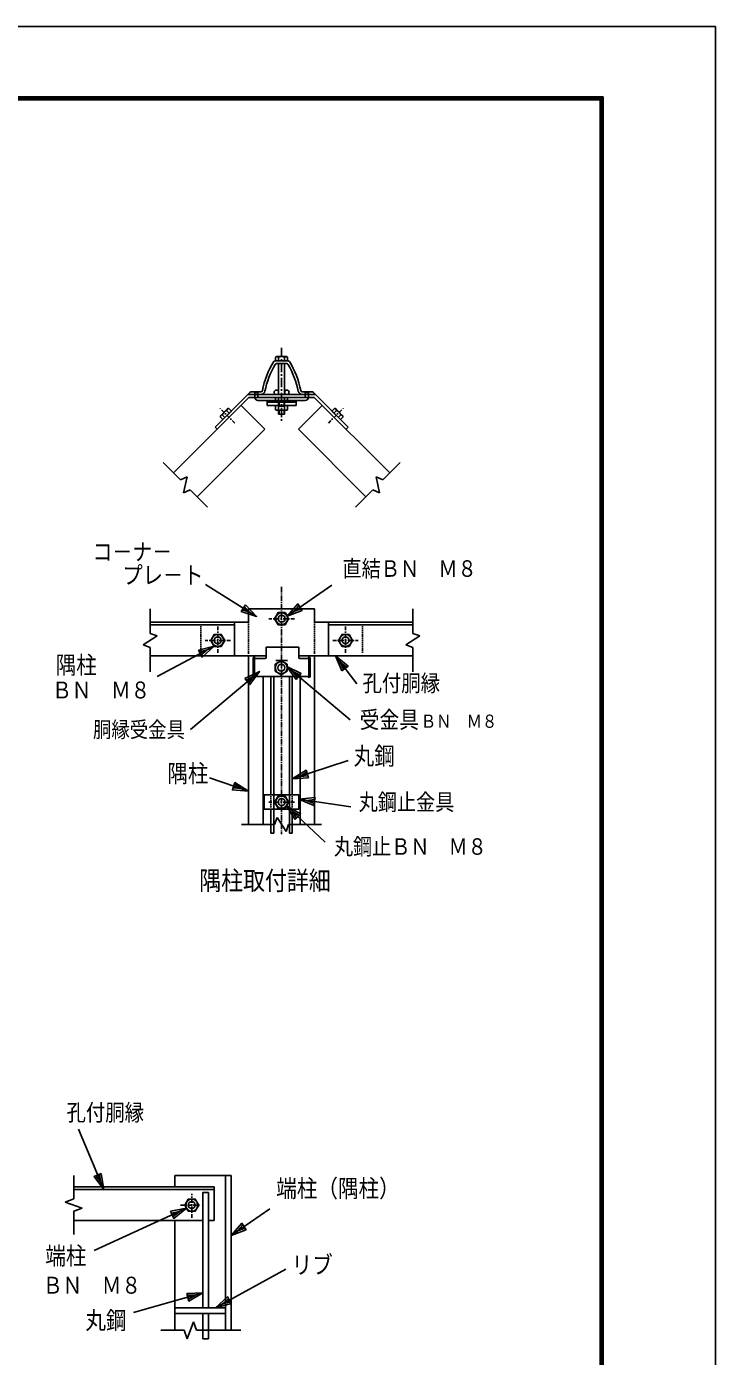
# Model space of a CAD drawing. Units: millimetres, scale not verified. Extents: x -4455 to 4455, y -3150 to 3150.
# Drawn here: x 2617 to 4455, y -396 to 3150 of the extents above; entities that cross this region are included whole.
import ezdxf
from ezdxf.enums import TextEntityAlignment as Align

# ---------------------------------------------------------------- set-up
doc = ezdxf.new("R2010")
doc.units = ezdxf.units.MM
doc.header["$LTSCALE"] = 20
for name, pattern in [('DASHED', [7.5, 6, -1.5]), ('USER1', [1.125, 0.75, -0.125, 0.125, -0.125]), ('USER2', [1.01, 0.5, -0.25, 0.01, -0.25]), ('USER3', [0.26, 0.01, -0.25]), ('USER4', [2, 1.25, -0.25, 0.25, -0.25])]:
    doc.linetypes.add(name, pattern=pattern)
for name, color, linetype, lineweight in [('0-0_1', 7, 'Continuous', 25), ('0-1_2', 7, 'Continuous', 25), ('0-2_0', 7, 'Continuous', 25), ('0-6_WAKU', 7, 'Continuous', 25)]:
    doc.layers.add(name, color=color, linetype=linetype, lineweight=lineweight)
doc.styles.add('ＭＳ ゴシック', font='')
doc.styles.get('ＭＳ ゴシック').set_extended_font_data('MS Gothic')

# ---------------------------------------------------------------- blocks, each defined once
blk = doc.blocks.new('C0')
at = {"layer": '0-0_1', "color": 4}
blk.add_line((151826.1, 90932.7), (154214.1, 92582.3), dxfattribs=at)
blk.add_lwpolyline([(152636.6, 91237.4), (151826.1, 90932.7), (152397.9, 91582.9)], close=True, dxfattribs=at)
blk.add_lwpolyline([(152576.9, 91323.8), (152171.7, 91171.4), (152457.6, 91496.6)], dxfattribs=at)
blk = doc.blocks.new('C1')
at = {"layer": '0-0_1', "color": 4}
blk.add_line((154403.9, 88812.4), (155542.3, 87321.5), dxfattribs=at)
blk.add_lwpolyline([(154746.8, 88017.4), (154403.9, 88812.4), (155080.6, 88272.3)], close=True, dxfattribs=at)
blk.add_lwpolyline([(154830.2, 88081.1), (154658.8, 88478.6), (154997.1, 88208.5)], dxfattribs=at)
blk = doc.blocks.new('C2')
at = {"layer": '0-0_1', "color": 4}
blk.add_line((152102.2, 84612), (155089.1, 85592.4), dxfattribs=at)
blk.add_lwpolyline([(152965.8, 84674.4), (152102.2, 84612), (152834.8, 85073.5)], close=True, dxfattribs=at)
blk.add_lwpolyline([(152933, 84774.2), (152501.2, 84742.9), (152867.5, 84973.7)], dxfattribs=at)
blk = doc.blocks.new('C3')
at = {"layer": '0-0_1', "color": 4}
blk.add_line((152432.7, 81393.2), (154867.7, 82777.5), dxfattribs=at)
blk.add_lwpolyline([(153266.7, 81625.8), (152432.7, 81393.2), (153059.1, 81990.9)], close=True, dxfattribs=at)
blk.add_lwpolyline([(153214.8, 81717), (152797.8, 81600.8), (153111, 81899.6)], dxfattribs=at)
blk = doc.blocks.new('C4')
at = {"layer": '0-0_1', "color": 4}
blk.add_line((151790.7, 80814.7), (154604.2, 80500.2), dxfattribs=at)
blk.add_lwpolyline([(152602.2, 80512.7), (151790.7, 80814.7), (152648.9, 80930.1)], close=True, dxfattribs=at)
blk.add_lwpolyline([(152613.9, 80617), (152208.1, 80768.1), (152637.2, 80825.7)], dxfattribs=at)
blk = doc.blocks.new('C5')
at = {"layer": '0-0_1', "color": 4}
blk.add_line((149771.7, 81596.7), (147678.7, 82303.1), dxfattribs=at)
blk.add_lwpolyline([(149042.9, 82064.3), (149771.7, 81596.7), (148908.6, 81666.3)], close=True, dxfattribs=at)
blk.add_lwpolyline([(149009.3, 81964.8), (149373.7, 81731), (148942.2, 81765.8)], dxfattribs=at)
blk = doc.blocks.new('C6')
at = {"layer": '0-0_1', "color": 4}
blk.add_line((147929, 89326), (145433.4, 86952.5), dxfattribs=at)
blk.add_lwpolyline([(147175.6, 88899.2), (147929, 89326), (147465.1, 88594.9)], close=True, dxfattribs=at)
blk.add_lwpolyline([(147248, 88823.2), (147624.7, 89036.5), (147392.7, 88671)], dxfattribs=at)
blk = doc.blocks.new('C7')
at = {"layer": '0-0_1', "color": 4}
blk.add_line((150198, 90916.6), (147478.4, 92614), dxfattribs=at)
blk.add_lwpolyline([(149596.6, 91539.5), (150198, 90916.6), (149374.2, 91183.2)], close=True, dxfattribs=at)
blk.add_lwpolyline([(149541, 91450.4), (149841.7, 91138.9), (149429.8, 91272.2)], dxfattribs=at)
blk = doc.blocks.new('C8')
at = {"layer": '0-0_1', "color": 4}
blk.add_line((149239.8, 63312.4), (147893.2, 66544.7), dxfattribs=at)
blk.add_lwpolyline([(149110.6, 64168.6), (149239.8, 63312.4), (148722.9, 64007.1)], close=True, dxfattribs=at)
blk.add_lwpolyline([(149013.7, 64128.2), (149078.3, 63700.1), (148819.8, 64047.5)], dxfattribs=at)
blk = doc.blocks.new('C9')
at = {"layer": '0-0_1', "color": 4}
blk.add_line((155209.2, 57012.4), (158967.7, 59078.5), dxfattribs=at)
blk.add_lwpolyline([(156046.5, 57233.1), (155209.2, 57012.4), (155844.1, 57601.1)], close=True, dxfattribs=at)
blk.add_lwpolyline([(155995.9, 57325.1), (155577.3, 57214.8), (155894.7, 57509.1)], dxfattribs=at)
blk = doc.blocks.new('C10')
at = {"layer": '0-0_1', "color": 4}
blk.add_line((154537.7, 57803.2), (150827.6, 56757.6), dxfattribs=at)
blk.add_lwpolyline([(153672.3, 57777.5), (154537.7, 57803.2), (153786.2, 57373.2)], close=True, dxfattribs=at)
blk.add_lwpolyline([(153700.8, 57676.4), (154133.5, 57689.3), (153757.7, 57474.3)], dxfattribs=at)
blk = doc.blocks.new('C11')
at = {"layer": '0-0_1', "color": 4}
blk.add_line((153663.4, 62317.5), (148739.3, 60062.2), dxfattribs=at)
blk.add_lwpolyline([(152812.2, 62158.7), (153663.4, 62317.5), (152987.1, 61776.8)], close=True, dxfattribs=at)
blk.add_lwpolyline([(152855.9, 62063.2), (153281.5, 62142.6), (152943.4, 61872.3)], dxfattribs=at)
blk = doc.blocks.new('C17')
at = {"layer": '0-0_1', "color": 4}
blk.add_line((156037.7, 60874.7), (158113.3, 62287.1), dxfattribs=at)
blk.add_lwpolyline([(156850.4, 61173.6), (156037.7, 60874.7), (156614.1, 61520.9)], close=True, dxfattribs=at)
blk.add_lwpolyline([(156791.3, 61260.4), (156385, 61111), (156673.1, 61434.1)], dxfattribs=at)

msp = doc.modelspace()

# ---------------------------------------------------------------- linework, layer by layer
at = {"layer": '0-0_1', "color": 4, "linetype": 'USER4'}
msp.add_line((3297.34, 2293.47), (3297.34, 2097.22), dxfattribs=at)
at = {"layer": '0-0_1'}
for p, q in [((3283.48, 2251.2), (3311.19, 2251.2)), ((3289.27, 2251.2), (3289.27, 2168.7)), ((3305.4, 2251.2), (3305.4, 2168.7)), ((3120.06, 2081.65), (3207.11, 2168.7)), ((3207.11, 2168.7), (3297.33, 2168.7)), ((3209.67, 2171.26), (3212.42, 2174)), ((3217.72, 2176.2), (3242.04, 2176.2)), ((3387.56, 2168.7), (3297.34, 2168.7)), ((3376.95, 2176.2), (3352.63, 2176.2)), ((3385, 2171.26), (3382.25, 2174)), ((3474.61, 2081.65), (3387.56, 2168.7)), ((3008.7, 1959.67), (3210.22, 2161.2)), ((3252.65, 2076.35), (3189.01, 2139.99)), ((3210.22, 2161.2), (3297.34, 2161.2)), ((3384.45, 2161.2), (3297.34, 2161.2)), ((3342.02, 2076.35), (3405.66, 2139.98)), ((3585.97, 1959.67), (3384.45, 2161.2)), ((3072.34, 1896.03), (3252.65, 2076.35)), ((3125.37, 2076.35), (3120.07, 2081.65)), ((3522.33, 1896.03), (3342.02, 2076.35)), ((3469.3, 2076.35), (3474.6, 2081.65)), ((3209.3, 1597.28), (3209.3, 1561.9)), ((3385.37, 1597.28), (3209.3, 1597.28)), ((3385.37, 1597.28), (3385.37, 1561.9)), ((3385.37, 1597.28), (3385.37, 1561.9)), ((3209.3, 1561.91), (2946.79, 1561.91)), ((3171.8, 1561.91), (3171.79, 1471.91)), ((3385.37, 1561.91), (3647.87, 1561.91)), ((3422.87, 1561.91), (3422.88, 1471.91)), ((3171.8, 1554.41), (2946.79, 1554.41)), ((3422.87, 1554.41), (3647.87, 1554.41)), ((3256.44, 1471.91), (2946.79, 1471.91)), ((3209.29, 1471.91), (3209.3, 1021.91)), ((3296.39, 1458.92), (3280.26, 1449.61)), ((3312.51, 1449.61), (3296.39, 1458.92)), ((3647.87, 1471.91), (3342.86, 1471.91)), ((3385.37, 1471.91), (3385.37, 1021.91)), ((3280.26, 1430.99), (3296.39, 1421.67)), ((3296.39, 1421.67), (3312.51, 1430.99)), ((3247.86, 1417.18), (3247.86, 1021.91)), ((3268.85, 1417.18), (3268.85, 1100.94)), ((3318.32, 1417.18), (3318.32, 999.41)), ((3325.82, 1417.18), (3325.82, 1100.94)), ((3346.81, 1417.18), (3346.81, 1021.91)), ((3343.71, 1100.94), (3250.96, 1100.94)), ((3250.96, 1100.94), (3250.96, 1062.87)), ((3343.71, 1100.94), (3343.71, 1062.87)), ((3343.71, 1062.87), (3250.96, 1062.87)), ((3268.85, 1062.87), (3268.85, 999.41)), ((3325.82, 1062.87), (3325.82, 999.41)), ((3318.32, 999.41), (3325.82, 999.41)), ((3012.48, 56), (3012.48, 86)), ((3012.48, 86), (3162.48, 86)), ((3147.48, -326.5), (3147.48, 86)), ((3162.48, -326.5), (3162.48, 86)), ((2742.48, 56), (3117.48, 56)), ((2742.48, 48.5), (3117.48, 48.5)), ((3102.48, -266.5), (3102.48, 41)), ((3117.48, -34), (3117.48, 56)), ((2742.48, -34), (3087.48, -34)), ((3012.48, -326.5), (3012.48, -34)), ((3102.48, -34), (3117.48, -34)), ((3012.48, -266.5), (3147.48, -266.5)), ((3012.48, -281.5), (3147.48, -281.5)), ((3087.48, -349), (3087.48, -281.51)), ((3102.48, -349), (3102.48, -281.51)), ((3087.48, -349), (3102.48, -349))]:
    msp.add_line(p, q, dxfattribs=at)
at = {"layer": '0-0_1', "color": 4, "linetype": 'USER2'}
for p, q in [((3172.64, 2092.71), (3131.78, 2133.58)), ((3422.03, 2092.71), (3462.89, 2133.58)), ((3331.57, 1571.1), (3263.62, 1571.1)), ((3126.79, 1550.42), (3126.79, 1480.1)), ((3467.87, 1550.42), (3467.87, 1480.1)), ((3161.03, 1513.16), (3093.08, 1513.16)), ((3433.64, 1513.16), (3501.59, 1513.16)), ((3331.57, 1081.9), (3263.62, 1081.9)), ((3057.48, -26.84), (3057.48, 37.25)), ((3027.48, 7.25), (3087.48, 7.25))]:
    msp.add_line(p, q, dxfattribs=at)
at = {"layer": '0-0_1', "color": 4}
for p, q in [((3290.86, 2148.3), (3290.86, 2138.08)), ((3290.86, 2139.95), (3290.86, 2138.08)), ((3303.82, 2148.3), (3303.82, 2138.08)), ((3303.82, 2139.95), (3303.82, 2138.08)), ((3290.86, 2127.05), (3290.86, 2116.83)), ((3303.82, 2127.05), (3303.82, 2116.83)), ((3027.35, 1941.02), (2981.03, 1987.34)), ((3567.32, 1941.02), (3613.64, 1987.34)), ((3027.35, 1941.02), (3045.31, 1949.4)), ((3035.72, 1906.31), (3045.31, 1949.4)), ((3558.95, 1906.31), (3549.36, 1949.4)), ((3567.32, 1941.02), (3549.36, 1949.4)), ((3035.72, 1906.31), (3053.68, 1914.68)), ((3100, 1868.37), (3053.68, 1914.68)), ((3494.67, 1868.37), (3540.99, 1914.68)), ((3558.95, 1906.31), (3540.99, 1914.68)), ((2946.79, 1531.78), (2946.79, 1597.28)), ((3647.87, 1531.78), (3647.87, 1597.28)), ((2928.17, 1501.31), (2965.42, 1525)), ((2946.79, 1531.78), (2965.42, 1525)), ((3629.25, 1501.31), (3666.5, 1525)), ((3647.88, 1531.78), (3666.5, 1525)), ((2928.17, 1501.31), (2946.79, 1494.53)), ((2946.8, 1429.03), (2946.79, 1494.53)), ((3629.25, 1501.31), (3647.88, 1494.53)), ((3647.87, 1429.03), (3647.87, 1494.53)), ((3237.98, 1430.33), (3054.31, 1275.24)), ((3310.98, 1443.71), (3480.05, 1300.95)), ((3310.98, 1443.71), (3336.3, 1408.6)), ((3349.84, 1424.65), (3310.98, 1443.71)), ((3327.02, 1430.17), (3339.69, 1412.61)), ((3346.46, 1420.63), (3327.02, 1430.17)), ((3336.3, 1408.6), (3349.84, 1424.65)), ((3278.71, 1021.91), (3285.49, 1040.53)), ((3309.18, 1003.28), (3285.49, 1040.53)), ((3278.71, 1021.91), (3190.67, 1021.91)), ((3309.18, 1003.28), (3315.96, 1021.91)), ((3404, 1021.91), (3315.96, 1021.91)), ((2742.48, 23.62), (2742.48, 86)), ((2719.98, 15.43), (2742.48, 23.62)), ((2719.98, 15.43), (2764.98, -0.94)), ((2742.48, -9.13), (2764.98, -0.94)), ((2742.48, -71.5), (2742.48, -9.13)), ((3045.54, -349), (3061.92, -304)), ((3070.11, -326.5), (3061.92, -304)), ((3037.35, -326.5), (2974.98, -326.5)), ((3045.54, -349), (3037.35, -326.5)), ((3188.57, -326.5), (3070.11, -326.5))]:
    msp.add_line(p, q, dxfattribs=at)
at = {"layer": '0-0_1', "color": 4, "linetype": 'USER1'}
msp.add_line((3297.34, 1655.79), (3297.34, 996.44), dxfattribs=at)
at = {"layer": '0-0_1', "linetype": 'USER3'}
for p, q in [((3209.3, 1561.91), (3209.29, 1471.91)), ((3385.37, 1561.91), (3385.38, 1471.91)), ((3081.79, 1554.41), (3081.8, 1471.91)), ((3512.88, 1554.41), (3512.87, 1471.91)), ((3268.85, 1100.94), (3268.85, 1062.87)), ((3325.82, 1100.94), (3325.82, 1062.87))]:
    msp.add_line(p, q, dxfattribs=at)
at = {"layer": '0-0_1'}
for points in [[(3315.96, 1571.1), (3306.65, 1587.23), (3288.02, 1587.23), (3278.71, 1571.1), (3288.02, 1554.97), (3306.65, 1554.97)], [(3145.42, 1513.16), (3136.11, 1529.29), (3117.48, 1529.29), (3108.17, 1513.16), (3117.48, 1497.03), (3136.11, 1497.03)], [(3449.25, 1513.16), (3458.56, 1529.29), (3477.19, 1529.29), (3486.5, 1513.16), (3477.19, 1497.03), (3458.56, 1497.03)], [(3315.96, 1081.9), (3306.65, 1098.03), (3288.02, 1098.03), (3278.71, 1081.9), (3288.02, 1065.78), (3306.65, 1065.78)], [(3076.1, 7.25), (3066.79, 23.37), (3048.17, 23.37), (3038.86, 7.25), (3048.17, -8.88), (3066.79, -8.88)]]:
    msp.add_lwpolyline(points, close=True, dxfattribs=at)
at = {"layer": '0-0_1', "color": 4}
msp.add_lwpolyline([(3199.11, 1411.26), (3237.98, 1430.33), (3212.66, 1395.21)], close=True, dxfattribs=at)
msp.add_lwpolyline([(3202.5, 1407.25), (3221.93, 1416.78), (3209.27, 1399.22)], dxfattribs=at)
at = {"layer": '0-0_1'}
for points in [[(3276.35, 1417.18), (3276.35, 999.41), (3268.85, 999.41)], [(3087.48, -266.5), (3087.48, 41), (3102.48, 41)]]:
    msp.add_lwpolyline(points, dxfattribs=at)
for centre, radius in [((3283.27, 2174.7), 6), ((3311.4, 2174.7), 6), ((3297.34, 1571.1), 16.13), ((3297.34, 1571.1), 9.31), ((3126.79, 1513.16), 16.13), ((3467.87, 1513.16), 16.13), ((3126.79, 1513.16), 9.31), ((3467.87, 1513.16), 9.31), ((3296.39, 1440.3), 16.13), ((3296.39, 1440.3), 9.31), ((3297.34, 1081.9), 16.13), ((3297.34, 1081.9), 9.31), ((3057.48, 7.24), 16.13), ((3057.48, 7.25), 9.31)]:
    msp.add_circle(centre, radius, dxfattribs=at)
for centre, radius, start, end in [((3481.67, 2131.39), 240.55, 148.58104, 168.48708), ((3481.67, 2131.39), 233.55, 149.70091, 168.60635), ((3279.81, 2254.7), 4, 90, 148.58096), ((3283.48, 2247.2), 4, 90, 149.70087), ((3311.19, 2247.2), 4, 30.29913, 90), ((3113, 2131.39), 233.55, 11.39365, 30.2991), ((3314.86, 2254.7), 4, 31.41901, 90), ((3113, 2131.39), 240.55, 11.5129, 31.41896), ((3210.74, 2170.2), 1.5, 134.99994, 270), ((3217.72, 2168.7), 7.5, 90, 134.99933), ((3241.94, 2179.7), 11, 270, 348.60635), ((3242.04, 2180.2), 4, 270, 348.48706), ((3352.73, 2179.7), 11, 191.39365, 270), ((3352.63, 2180.2), 4, 191.51291, 270), ((3376.95, 2168.7), 7.5, 45.0006, 90.00171), ((3383.93, 2170.2), 1.5, 270, 44.99997)]:
    msp.add_arc(centre, radius, start, end, dxfattribs=at)
at = {"layer": '0-1_2'}
for p, q in [((3283.36, 2270), (3281.19, 2268.75)), ((3283.36, 2270), (3311.31, 2270)), ((3311.31, 2270), (3313.48, 2268.75)), ((3279.81, 2258.7), (3314.86, 2258.7)), ((3281.19, 2258.7), (3281.19, 2268.75)), ((3289.26, 2258.7), (3289.26, 2268.75)), ((3305.4, 2258.7), (3305.4, 2268.75)), ((3313.48, 2258.7), (3313.48, 2268.75)), ((3134.01, 2111.57), (3153.78, 2131.34)), ((3153.78, 2131.34), (3156.19, 2131.99)), ((3163.3, 2124.88), (3156.19, 2131.99)), ((3281.21, 2161.2), (3281.21, 2149.55)), ((3281.21, 2161.2), (3313.46, 2161.2)), ((3283.37, 2148.3), (3281.21, 2149.55)), ((3281.21, 2139.95), (3289.28, 2139.95)), ((3281.21, 2139.95), (3281.21, 2128.3)), ((3283.37, 2127.05), (3281.21, 2128.3)), ((3289.27, 2161.2), (3289.27, 2149.55)), ((3289.27, 2138.08), (3289.27, 2139.95)), ((3289.27, 2139.95), (3289.27, 2128.3)), ((3289.27, 2138.08), (3305.4, 2138.08)), ((3289.28, 2138.08), (3289.28, 2148.3)), ((3289.28, 2138.08), (3305.4, 2138.08)), ((3305.4, 2161.2), (3305.4, 2149.55)), ((3305.4, 2138.08), (3305.4, 2148.3)), ((3305.4, 2138.08), (3305.4, 2139.95)), ((3305.4, 2139.95), (3305.4, 2128.3)), ((3305.4, 2139.95), (3313.46, 2139.95)), ((3311.3, 2127.05), (3313.46, 2128.3)), ((3313.46, 2161.2), (3313.46, 2149.55)), ((3313.46, 2139.95), (3313.46, 2128.3)), ((3431.37, 2124.88), (3438.48, 2131.99)), ((3440.89, 2131.34), (3438.48, 2131.99)), ((3460.66, 2111.57), (3440.89, 2131.34)), ((3134.01, 2111.57), (3133.36, 2109.16)), ((3140.47, 2102.06), (3133.36, 2109.16)), ((3146.18, 2107.76), (3139.07, 2114.87)), ((3140.47, 2102.06), (3163.3, 2124.88)), ((3157.59, 2119.18), (3150.48, 2126.28)), ((3283.37, 2127.05), (3311.3, 2127.05)), ((3289.27, 2116.83), (3289.27, 2127.05)), ((3289.27, 2116.83), (3305.4, 2116.83)), ((3305.4, 2116.83), (3305.4, 2127.05)), ((3454.2, 2102.06), (3431.37, 2124.88)), ((3437.08, 2119.18), (3444.19, 2126.28)), ((3448.49, 2107.76), (3455.6, 2114.87)), ((3454.2, 2102.06), (3461.3, 2109.16)), ((3460.66, 2111.57), (3461.3, 2109.16))]:
    msp.add_line(p, q, dxfattribs=at)
msp.add_lwpolyline([(3283.37, 2148.3), (3311.3, 2148.3), (3313.46, 2149.55)], dxfattribs=at)
for centre, radius, start, end in [((3283.36, 2255.41), 14.59, 66.11387, 90.00086), ((3297.34, 2243.38), 26.62, 72.35526, 107.65447), ((3311.31, 2255.41), 14.59, 90, 113.88469), ((3164.1, 2121.02), 14.59, 134.99962, 158.88499), ((3283.37, 2162.88), 14.58, 270, 293.8876), ((3283.37, 2141.63), 14.58, 270, 293.8876), ((3297.34, 2175.01), 26.71, 252.41254, 287.55459), ((3297.34, 2153.76), 26.71, 252.41254, 287.55459), ((3311.3, 2162.88), 14.58, 246.12651, 270), ((3311.3, 2141.63), 14.58, 246.12651, 270), ((3430.57, 2121.02), 14.59, 21.11493, 45.0003), ((3144.33, 2101.26), 14.59, 111.114, 135.00058), ((3162.72, 2102.64), 26.62, 117.35547, 152.65443), ((3431.95, 2102.64), 26.62, 27.34549, 62.64445), ((3450.34, 2101.26), 14.59, 44.99934, 68.88593)]:
    msp.add_arc(centre, radius, start, end, dxfattribs=at)
at = {"layer": '0-2_0'}
for p, q in [((3225.81, 2174.16), (3234.1, 2174.16)), ((3360.57, 2174.16), (3368.86, 2174.16)), ((3234.1, 2152.91), (3281.21, 2152.91)), ((3258.46, 2139.95), (3258.46, 2152.91)), ((3258.46, 2148.24), (3336.21, 2148.24)), ((3258.46, 2139.95), (3289.28, 2139.95)), ((3305.4, 2139.95), (3336.21, 2139.95)), ((3313.46, 2152.91), (3360.57, 2152.91)), ((3336.21, 2139.95), (3336.21, 2152.91)), ((3342.86, 1495.24), (3256.44, 1495.24)), ((3256.44, 1495.24), (3256.44, 1468.12)), ((3342.86, 1468.12), (3342.86, 1495.24)), ((3221.42, 1416.04), (3221.42, 1466.44)), ((3223.42, 1468.44), (3224.15, 1468.44)), ((3224.15, 1468.44), (3223.42, 1468.44)), ((3224.62, 1463.12), (3224.62, 1419.18)), ((3226.15, 1465.12), (3226.15, 1466.44)), ((3253.44, 1465.12), (3226.62, 1465.12)), ((3281.6, 1459.67), (3313.42, 1459.67)), ((3281.6, 1459.67), (3281.6, 1459.62)), ((3281.6, 1459.62), (3313.42, 1459.62)), ((3313.42, 1459.67), (3313.42, 1459.62)), ((3368.5, 1465.12), (3345.86, 1465.12)), ((3368.5, 1465.06), (3368.5, 1465.12)), ((3368.52, 1465.12), (3368.52, 1466.44)), ((3370.04, 1463.12), (3370.04, 1419.18)), ((3371.25, 1468.44), (3370.52, 1468.44)), ((3370.52, 1468.44), (3371.25, 1468.44)), ((3373.25, 1416.04), (3373.25, 1466.44)), ((3280.26, 1449.61), (3280.26, 1430.99)), ((3312.51, 1449.61), (3312.51, 1430.99)), ((3223.4, 1414.33), (3224.15, 1414.33)), ((3226.15, 1416.33), (3226.15, 1417.18)), ((3226.62, 1417.18), (3368.5, 1417.18)), ((3368.5, 1417.18), (3368.5, 1417.23)), ((3368.52, 1416.33), (3368.52, 1417.18)), ((3371.27, 1414.33), (3370.52, 1414.33))]:
    msp.add_line(p, q, dxfattribs=at)
at = {"layer": '0-2_0', "linetype": 'DASHED'}
for p, q in [((3225.81, 2174.16), (3225.81, 2161.2)), ((3234.1, 2174.16), (3234.1, 2161.2)), ((3360.57, 2174.16), (3360.57, 2161.2)), ((3368.86, 2174.16), (3368.86, 2161.2)), ((3281.21, 2152.91), (3313.46, 2152.91)), ((3289.28, 2139.95), (3305.4, 2139.95))]:
    msp.add_line(p, q, dxfattribs=at)
at = {"layer": '0-2_0'}
for centre, radius, start, end in [((3234.1, 2161.2), 8.29, 180, 270), ((3360.57, 2161.2), 8.29, 270, 0), ((3223.42, 1466.44), 2, 90, 180), ((3224.15, 1466.44), 2, 0, 90), ((3226.62, 1463.12), 2, 90, 180), ((3253.44, 1468.12), 3, 270, 0), ((3345.86, 1468.12), 3, 180, 270), ((3368.04, 1463.12), 2, 0, 90), ((3370.52, 1466.44), 2, 90, 180), ((3371.25, 1466.44), 2, 0, 90), ((3226.62, 1419.18), 2, 180, 270), ((3368.04, 1419.18), 2, 270, 0), ((3223.4, 1416.33), 2, 188.18645, 270), ((3224.15, 1416.33), 2, 270, 0), ((3370.52, 1416.33), 2, 180, 270), ((3371.27, 1416.33), 2, 270, 351.81355)]:
    msp.add_arc(centre, radius, start, end, dxfattribs=at)
at = {"layer": '0-6_WAKU', "color": 3}
msp.add_lwpolyline([(-4455, 3150), (4455, 3150), (4455, -3150), (-4455, -3150)], close=True, dxfattribs=at)
at = {"layer": '0-6_WAKU'}
for points in [[(-4155, 2962.5), (4155, 2962.5), (4155, -2962.5), (-4155, -2962.5)], [(-4153.13, 2960.62), (4153.12, 2960.62), (4153.12, -2960.63), (-4153.13, -2960.63)], [(-4151.25, 2958.75), (4151.25, 2958.75), (4151.25, -2958.75), (-4151.25, -2958.75)], [(-4149.38, 2956.87), (4149.37, 2956.87), (4149.37, -2956.88), (-4149.38, -2956.88)], [(-4147.5, 2955), (4147.5, 2955), (4147.5, -2955), (-4147.5, -2955)]]:
    msp.add_lwpolyline(points, close=True, dxfattribs=at)

# ---------------------------------------------------------------- block references
at = {"layer": '0-2_0', "xscale": 0.05, "yscale": 0.05}
for name, p in [('C7', (-4279.29, -2968.72)), ('C0', (-4279.29, -2968.72)), ('C1', (-4279.29, -2968.72)), ('C2', (-4279.29, -3086.63)), ('C5', (-4279.29, -2968.72)), ('C8', (-4639.41, -3117.13)), ('C11', (-4639.41, -3117.13)), ('C17', (-4639.41, -3117.13)), ('C9', (-4639.41, -3117.13)), ('C10', (-4639.41, -3117.13))]:
    msp.add_blockref(name, p, dxfattribs=at)
for name, p, rotation in [('C6', (-5206.5, -820.15), 344.43451), ('C3', (-5170.93, 2557.97), 322.11462), ('C4', (-5182.81, 2412.37), 323.00048)]:
    msp.add_blockref(name, p, dxfattribs=dict(at, rotation=rotation))

# ---------------------------------------------------------------- texts
at = {"layer": '0-0_1', "color": 4, "style": 'ＭＳ ゴシック', "width": 0.85}
for s, height, p in [('コ－ナ－', 45.92, (2792.44, 1712.84)), ('プレ－ト', 46.63, (2872.55, 1649.97)), ('直結ＢＮ\u3000Ｍ８', 44.2, (3459.48, 1669.42)), ('隅柱', 47.36, (2694.41, 1409.66)), ('孔付胴縁', 44.57, (3513.33, 1363.59)), ('ＢＮ\u3000Ｍ８', 45.16, (2684.92, 1344.73)), ('受金具', 45.45, (3505.76, 1265.29)), ('ＢＮ\u3000Ｍ８', 35.18, (3668.79, 1269.52)), ('胴縁受金具', 42.29, (2794.09, 1241.64)), ('丸鋼', 47.36, (3489.52, 1167.13)), ('隅柱', 47.36, (2992.35, 1120.58)), ('丸鋼止金具', 43.99, (3503.11, 1046.81)), ('丸鋼止ＢＮ\u3000Ｍ８', 43.99, (3436.85, 928.24)), ('隅柱取付詳細', 50.44, (3077.46, 832.2)), ('孔付胴縁', 44.57, (2723.38, 218.66)), ('端柱（隅柱）', 47.36, (3282.97, 14.05)), ('端柱', 47.36, (2666.73, -165.7)), ('リブ', 47.36, (3323.99, -190.05)), ('ＢＮ\u3000Ｍ８', 45.16, (2660.47, -242.55)), ('丸鋼', 47.36, (2773.76, -337.85))]:
    msp.add_text(s, height=height, dxfattribs=at).set_placement(p, align=Align.BOTTOM_LEFT)

doc.saveas('drawing.dxf')
